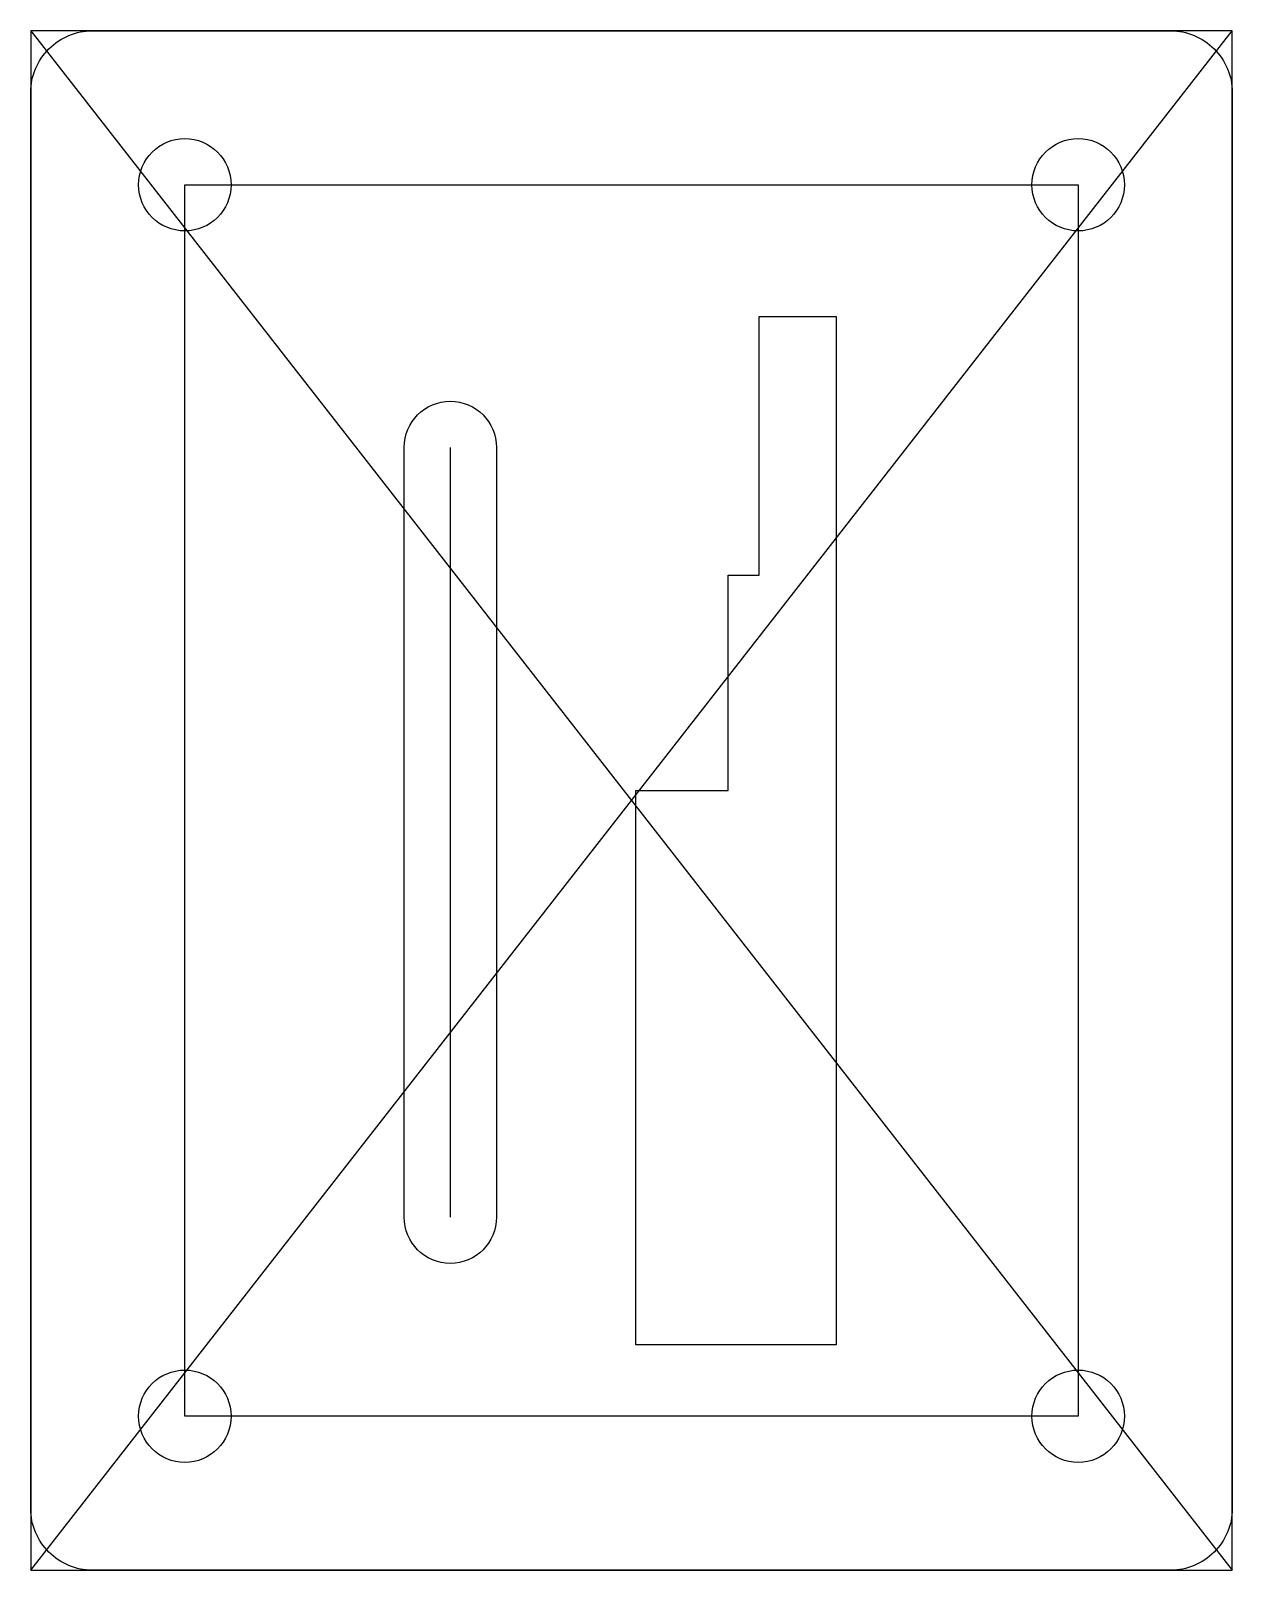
# Model space of a CAD drawing. Header units: millimetres. Extents: x -24.8 to 24.8, y -31.8 to 31.7.
import ezdxf

# ---------------------------------------------------------------- set-up
doc = ezdxf.new("R2010")
doc.units = ezdxf.units.MM
doc.layers.get('0').update_dxf_attribs({"linetype": 'CONTINUOUS'})

msp = doc.modelspace()

# ---------------------------------------------------------------- linework, layer by layer
for p, q in [((-24.765, 31.75), (-24.765, -31.75)), ((24.765, 31.75), (-24.765, 31.75)), ((-24.765, -31.75), (24.765, 31.75)), ((-24.765, 31.75), (24.765, -31.75)), ((24.765, -31.75), (24.765, 31.75)), ((-7.469, -17.188), (-7.469, 14.562)), ((-24.765, -31.75), (24.765, -31.75))]:
    msp.add_line(p, q)
for points in [[(24.765, 29.21), (24.765, -29.21, -0.414214), (22.225, -31.75), (-22.225, -31.75, -0.414214), (-24.765, -29.21), (-24.765, 29.21, -0.414214), (-22.225, 31.75), (22.225, 31.75, -0.414214)], [(-5.564, -17.188, -1), (-9.374, -17.188), (-9.374, 14.562, -1), (-5.564, 14.562)]]:
    msp.add_lwpolyline(points, format="xyb", close=True)
for points in [[(-18.415, 25.4), (18.415, 25.4), (18.415, -25.4), (-18.415, -25.4)], [(0.18, 0.406), (3.99, 0.406), (3.99, 9.296), (5.26, 9.296), (5.26, 19.964), (8.435, 19.964), (8.435, -22.454), (0.18, -22.454)]]:
    msp.add_lwpolyline(points, close=True)
for centre in [(-18.415, 25.4), (18.415, 25.4), (18.415, -25.4), (-18.415, -25.4)]:
    msp.add_circle(centre, 1.905)

doc.saveas('drawing.dxf')
